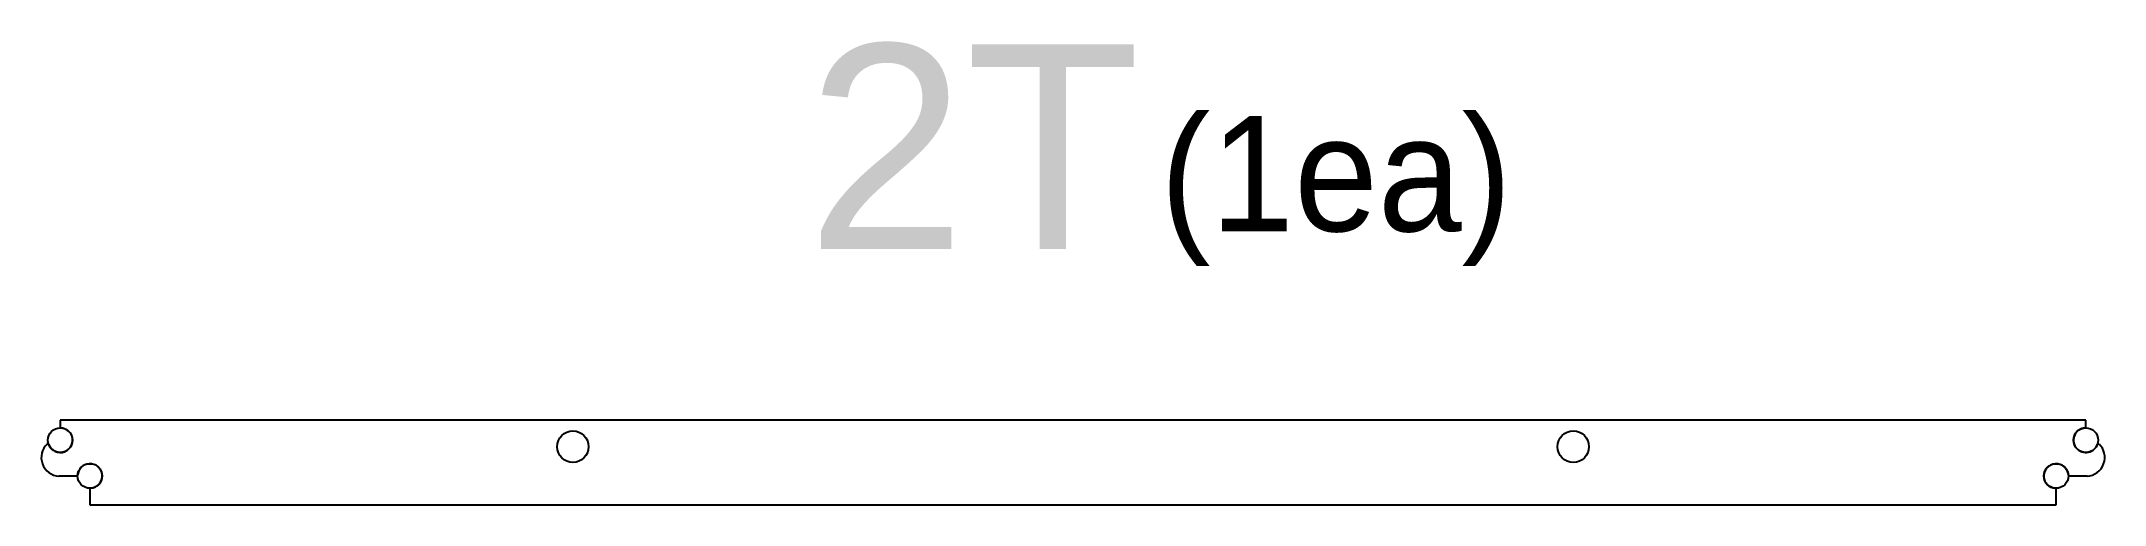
# Model space of a CAD drawing. Header units: inches. Extents: x 8 to 217, y 12 to 60.
import ezdxf

# ---------------------------------------------------------------- set-up
doc = ezdxf.new("R2010")
doc.units = ezdxf.units.IN
doc.header["$MEASUREMENT"] = 0
doc.layers.add('APS_GEOMETRY', color=7, linetype='Continuous')
doc.styles.get("Standard").update_dxf_attribs({"font": 'arial.ttf'})

msp = doc.modelspace()

# ---------------------------------------------------------------- linework, layer by layer
at = {"layer": 'APS_GEOMETRY', "color": 1}
for p, q in [((215.56, 21.05), (9.56, 21.05)), ((9.56, 21.05), (9.56, 20.38)), ((215.56, 20.38), (215.56, 21.05)), ((9.42, 15.38), (11.22, 15.38)), ((213.89, 15.38), (215.69, 15.38)), ((12.58, 14.03), (12.58, 12.46)), ((212.54, 12.46), (212.54, 14.03)), ((12.58, 12.46), (212.54, 12.46))]:
    msp.add_line(p, q, dxfattribs=at)
for centre, radius in [((9.56, 19.02), 1.25), ((61.69, 18.36), 1.6), ((163.43, 18.36), 1.6), ((215.56, 19.02), 1.25), ((12.58, 15.38), 1.25), ((212.54, 15.38), 1.25)]:
    msp.add_circle(centre, radius, dxfattribs=at)
for centre, radius, start, end in [((9.56, 19.02), 1.25, 200.239, 20.239), ((9.66, 20.38), 0.1, 180, 265.7677), ((9.56, 19.02), 1.25, 20.239, 85.7677), ((215.56, 19.02), 1.25, 94.2323, 274.2323), ((215.46, 20.38), 0.1, 274.2323, 0), ((9.52, 17.26), 1.89, 133.5694, 267.2328), ((8.28, 18.56), 0.1, 20.239, 133.5694), ((215.56, 19.02), 1.25, 274.2323, 339.761), ((215.6, 17.26), 1.89, 272.7672, 46.4306), ((216.83, 18.56), 0.1, 46.4306, 159.761), ((11.22, 15.48), 0.1, 270, 355.7677), ((12.58, 15.38), 1.25, 94.2323, 175.7677), ((12.58, 15.38), 1.25, 274.2323, 94.2323), ((212.54, 15.38), 1.25, 4.2323, 184.2323), ((212.54, 15.38), 1.25, 184.2323, 265.7677), ((213.89, 15.48), 0.1, 184.2323, 270), ((12.68, 14.03), 0.1, 94.2323, 180), ((212.44, 14.03), 0.1, 0, 85.7677)]:
    msp.add_arc(centre, radius, start, end, dxfattribs=at)

# ---------------------------------------------------------------- texts
msp.add_text('2T', height=20.802).set_placement((85.48, 38.44))
at = {"insert": (121.43, 51.96), "char_height": 11.7083, "attachment_point": 1}
msp.add_mtext_dynamic_manual_height_columns('{\\fGulim|b0|i0|c129|p50;(1ea)}', width=158.4866, gutter_width=104.01, heights=[0], dxfattribs=at)

doc.saveas('drawing.dxf')
